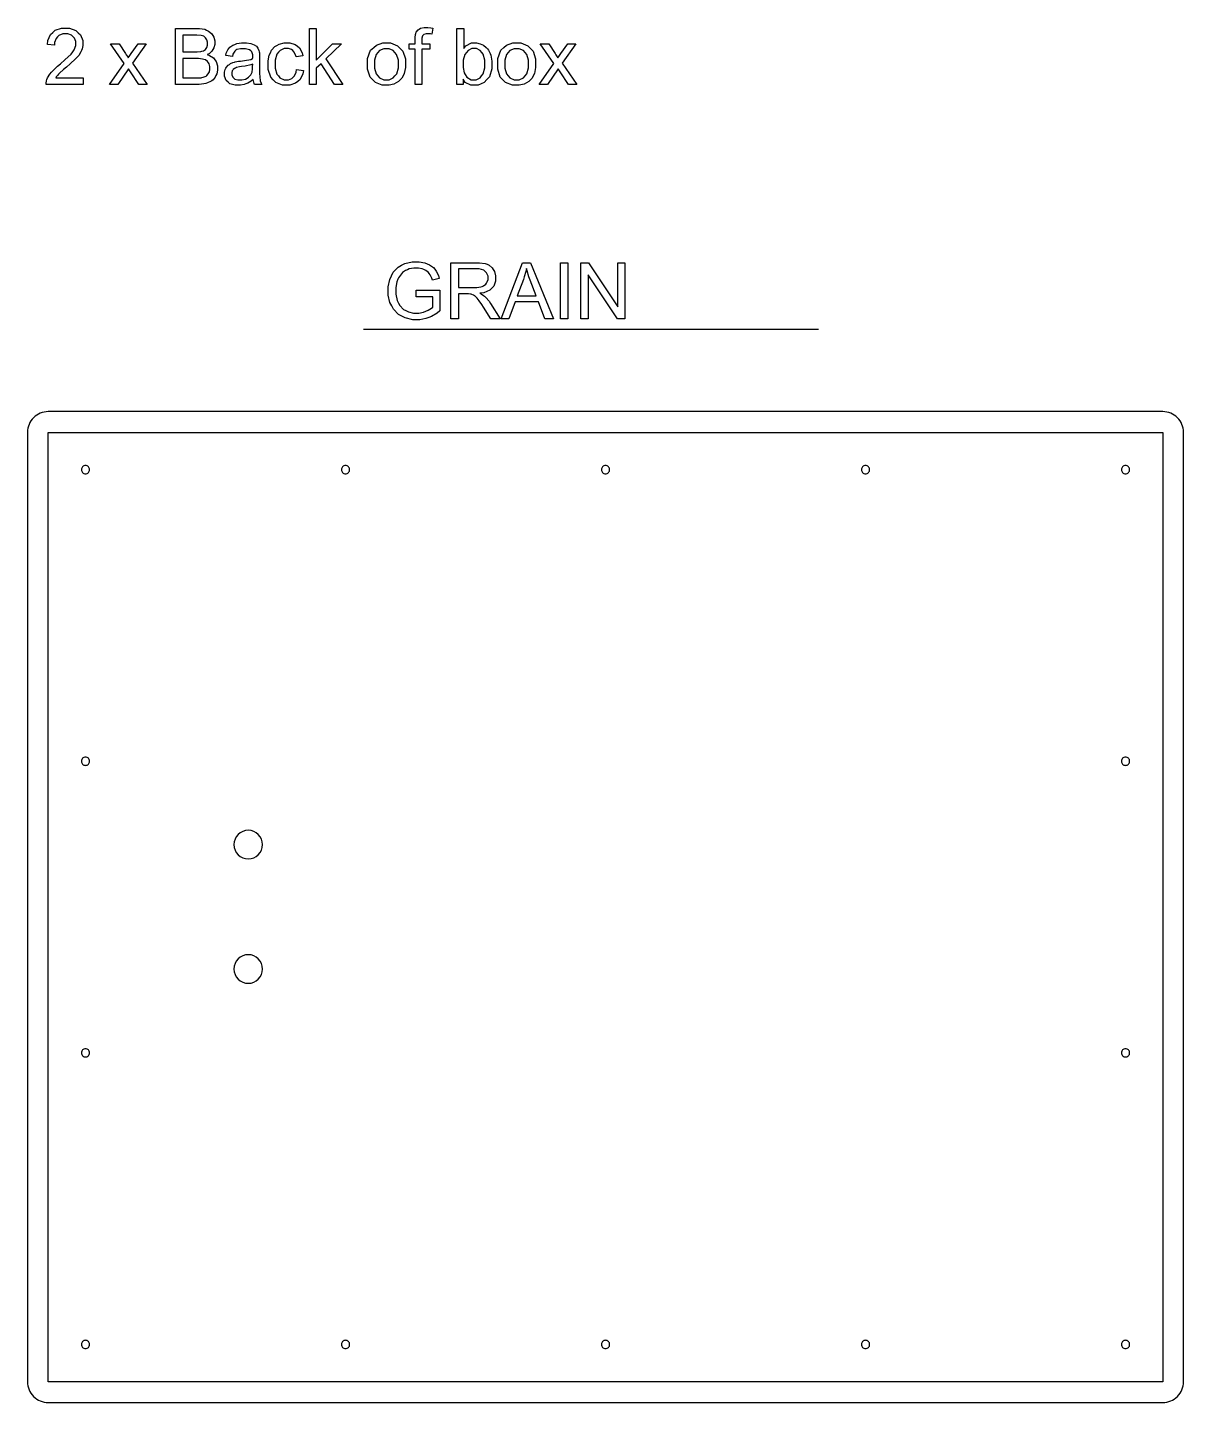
# Model space of a CAD drawing. Extents: x -3889 to -458, y -943 to -393.
# Drawn here: x -3070.5 to -2791.5, y -753.1 to -421.5 of the extents above; entities that cross this region are included whole.
import ezdxf

# ---------------------------------------------------------------- set-up
doc = ezdxf.new("R2010")
doc.units = 0
for name, color, linetype in [('ANNO', 7, 'CONTINUOUS'), ('HOLE-D2-THRU', 3, 'CONTINUOUS'), ('HOLE-D6_9-THRU', 3, 'CONTINUOUS'), ('NEST-BOUNDARY', 7, 'CONTINUOUS'), ('PROFILE', 5, 'CONTINUOUS')]:
    doc.layers.add(name, color=color, linetype=linetype)

msp = doc.modelspace()

# ---------------------------------------------------------------- linework, layer by layer
at = {"layer": 'ANNO'}
for points in [[(-3057.05, -433.59), (-3057.05, -435.18), (-3065.96, -435.18), (-3065.97, -434.88), (-3065.88, -434.31), (-3065.77, -434.03), (-3065.6, -433.58), (-3065.05, -432.68), (-3064.68, -432.24), (-3064.3, -431.8), (-3063.22, -430.78), (-3062.52, -430.2), (-3061.42, -429.29), (-3059.94, -427.86), (-3059.55, -427.33), (-3059.16, -426.81), (-3058.77, -425.81), (-3058.77, -425.34), (-3058.77, -424.85), (-3059.12, -424.02), (-3059.47, -423.68), (-3059.82, -423.34), (-3060.74, -423.01), (-3061.31, -423.01), (-3061.91, -423.01), (-3062.87, -423.36), (-3063.22, -423.72), (-3063.58, -424.08), (-3063.95, -425.07), (-3063.95, -425.71), (-3065.65, -425.53), (-3065.57, -424.58), (-3064.91, -423.13), (-3064.34, -422.63), (-3063.77, -422.13), (-3062.23, -421.63), (-3061.27, -421.63), (-3060.3, -421.63), (-3058.76, -422.17), (-3058.2, -422.71), (-3057.63, -423.25), (-3057.07, -424.58), (-3057.07, -425.38), (-3057.07, -425.78), (-3057.23, -426.58), (-3057.4, -426.97), (-3057.56, -427.36), (-3058.11, -428.19), (-3058.5, -428.62), (-3058.88, -429.05), (-3060.16, -430.24), (-3061.05, -430.99), (-3061.79, -431.62), (-3062.75, -432.47), (-3062.96, -432.69), (-3063.17, -432.92), (-3063.52, -433.36), (-3063.66, -433.59)], [(-3034.78, -435.18), (-3034.78, -421.68), (-3029.71, -421.68), (-3028.94, -421.68), (-3027.7, -421.89), (-3027.23, -422.09), (-3026.76, -422.3), (-3026.03, -422.93), (-3025.76, -423.35), (-3025.5, -423.78), (-3025.23, -424.67), (-3025.23, -425.14), (-3025.23, -425.57), (-3025.47, -426.38), (-3025.7, -426.77), (-3025.94, -427.15), (-3026.64, -427.77), (-3027.12, -428), (-3026.51, -428.18), (-3025.57, -428.79), (-3025.24, -429.23), (-3024.91, -429.66), (-3024.59, -430.68), (-3024.59, -431.27), (-3024.59, -431.74), (-3024.79, -432.63), (-3024.99, -433.03), (-3025.19, -433.44), (-3025.68, -434.07), (-3025.98, -434.29), (-3026.27, -434.51), (-3027.01, -434.84), (-3027.45, -434.96), (-3027.9, -435.07), (-3028.99, -435.18), (-3029.63, -435.18)], [(-3033, -427.35), (-3030.07, -427.35), (-3029.48, -427.35), (-3028.62, -427.28), (-3028.36, -427.2), (-3028.02, -427.1), (-3027.51, -426.76), (-3027.33, -426.52), (-3027.16, -426.29), (-3026.99, -425.7), (-3026.99, -425.35), (-3026.99, -425.01), (-3027.15, -424.42), (-3027.31, -424.16), (-3027.47, -423.91), (-3027.93, -423.56), (-3028.23, -423.46), (-3028.53, -423.37), (-3029.56, -423.28), (-3030.29, -423.28), (-3033, -423.28)], [(-3002.44, -435.18), (-3002.44, -421.68), (-3000.78, -421.68), (-3000.78, -429.36), (-2996.85, -425.4), (-2994.71, -425.4), (-2998.45, -429.03), (-2994.33, -435.18), (-2996.37, -435.18), (-2999.62, -430.18), (-3000.78, -431.3), (-3000.78, -435.18)], [(-2976.91, -435.18), (-2976.91, -426.68), (-2978.37, -426.68), (-2978.37, -425.4), (-2976.91, -425.4), (-2976.91, -424.36), (-2976.91, -423.87), (-2976.83, -423.14), (-2976.74, -422.9), (-2976.62, -422.57), (-2976.2, -422.05), (-2975.9, -421.85), (-2975.59, -421.65), (-2974.75, -421.45), (-2974.21, -421.45), (-2973.86, -421.45), (-2973.08, -421.54), (-2972.66, -421.62), (-2972.91, -423.06), (-2973.17, -423.01), (-2973.66, -422.97), (-2973.89, -422.97), (-2974.26, -422.97), (-2974.8, -423.13), (-2974.95, -423.29), (-2975.11, -423.45), (-2975.27, -424.05), (-2975.27, -424.49), (-2975.27, -425.4), (-2973.36, -425.4), (-2973.36, -426.68), (-2975.25, -426.68), (-2975.25, -435.18)], [(-2965.31, -435.18), (-2966.85, -435.18), (-2966.85, -421.68), (-2965.19, -421.68), (-2965.19, -426.5), (-2964.66, -425.84), (-2963.32, -425.18), (-2962.51, -425.18), (-2962.06, -425.18), (-2961.2, -425.36), (-2960.8, -425.54), (-2960.4, -425.73), (-2959.74, -426.24), (-2959.48, -426.57), (-2959.22, -426.89), (-2958.81, -427.69), (-2958.66, -428.15), (-2958.52, -428.62), (-2958.37, -429.61), (-2958.37, -430.14), (-2958.37, -431.4), (-2958.99, -433.34), (-2959.61, -434.03), (-2960.23, -434.71), (-2961.72, -435.4), (-2962.59, -435.4), (-2963.46, -435.4), (-2964.81, -434.68), (-2965.31, -433.95)], [(-3050.68, -435.18), (-3047.11, -430.11), (-3050.41, -425.4), (-3048.36, -425.4), (-3046.83, -427.69), (-3046.61, -428.02), (-3046.28, -428.56), (-3046.16, -428.77), (-3045.96, -428.48), (-3045.59, -427.95), (-3045.42, -427.72), (-3043.78, -425.4), (-3041.8, -425.4), (-3045.09, -430.09), (-3041.54, -435.18), (-3043.56, -435.18), (-3045.58, -432.15), (-3046.06, -431.41), (-3048.68, -435.18)], [(-3015.97, -433.98), (-3016.44, -434.37), (-3017.32, -434.92), (-3017.75, -435.08), (-3018.17, -435.24), (-3019.09, -435.4), (-3019.57, -435.4), (-3020.38, -435.4), (-3021.61, -435.01), (-3022.05, -434.61), (-3022.48, -434.22), (-3022.91, -433.21), (-3022.91, -432.6), (-3022.91, -432.24), (-3022.75, -431.59), (-3022.59, -431.29), (-3022.42, -430.99), (-3021.99, -430.52), (-3021.73, -430.34), (-3021.47, -430.16), (-3020.87, -429.88), (-3020.54, -429.79), (-3020.3, -429.73), (-3019.56, -429.6), (-3019.07, -429.54), (-3018.07, -429.42), (-3016.59, -429.14), (-3016.12, -428.97), (-3016.11, -428.8), (-3016.11, -428.59), (-3016.11, -428.54), (-3016.11, -428.04), (-3016.34, -427.32), (-3016.58, -427.12), (-3016.89, -426.84), (-3017.84, -426.56), (-3018.46, -426.56), (-3019.05, -426.56), (-3019.91, -426.76), (-3020.19, -426.96), (-3020.46, -427.17), (-3020.87, -427.89), (-3021.01, -428.41), (-3022.63, -428.19), (-3022.52, -427.67), (-3022.15, -426.83), (-3021.9, -426.51), (-3021.65, -426.19), (-3020.92, -425.7), (-3020.44, -425.52), (-3019.96, -425.35), (-3018.85, -425.18), (-3018.22, -425.18), (-3017.59, -425.18), (-3016.57, -425.33), (-3016.18, -425.47), (-3015.79, -425.62), (-3015.22, -425.99), (-3015.03, -426.22), (-3014.85, -426.44), (-3014.59, -427), (-3014.52, -427.34), (-3014.48, -427.56), (-3014.43, -428.32), (-3014.43, -428.87), (-3014.43, -431.08), (-3014.43, -432.24), (-3014.38, -433.7), (-3014.33, -434.01), (-3014.27, -434.31), (-3014.06, -434.9), (-3013.91, -435.18), (-3015.64, -435.18), (-3015.77, -434.93), (-3015.94, -434.33)], [(-3005.5, -431.59), (-3003.86, -431.81), (-3004, -432.65), (-3004.68, -433.97), (-3005.23, -434.45), (-3005.78, -434.92), (-3007.13, -435.4), (-3007.93, -435.4), (-3008.93, -435.4), (-3010.54, -434.74), (-3011.15, -434.09), (-3011.76, -433.43), (-3012.37, -431.55), (-3012.37, -430.33), (-3012.37, -429.53), (-3012.11, -428.15), (-3011.84, -427.56), (-3011.58, -426.96), (-3010.79, -426.07), (-3010.25, -425.77), (-3009.71, -425.48), (-3008.55, -425.18), (-3007.92, -425.18), (-3007.13, -425.18), (-3005.83, -425.58), (-3005.32, -425.99), (-3004.82, -426.39), (-3004.17, -427.54), (-3004.03, -428.28), (-3005.63, -428.53), (-3005.75, -428.03), (-3006.15, -427.29), (-3006.44, -427.04), (-3006.74, -426.79), (-3007.44, -426.54), (-3007.86, -426.54), (-3008.48, -426.54), (-3009.5, -426.99), (-3009.89, -427.44), (-3010.28, -427.89), (-3010.67, -429.31), (-3010.67, -430.28), (-3010.67, -431.27), (-3010.29, -432.7), (-3009.91, -433.14), (-3009.54, -433.59), (-3008.55, -434.04), (-3007.95, -434.04), (-3007.46, -434.04), (-3006.65, -433.74), (-3006.32, -433.44), (-3006, -433.14), (-3005.58, -432.21)], [(-2988.41, -430.29), (-2988.41, -428.93), (-2987.65, -426.92), (-2986.9, -426.27), (-2986.27, -425.72), (-2984.73, -425.18), (-2983.82, -425.18), (-2982.82, -425.18), (-2981.17, -425.84), (-2980.53, -426.5), (-2979.89, -427.16), (-2979.25, -428.99), (-2979.25, -430.15), (-2979.25, -431.1), (-2979.54, -432.58), (-2979.82, -433.12), (-2980.1, -433.66), (-2980.92, -434.5), (-2981.46, -434.8), (-2982.01, -435.1), (-2983.19, -435.4), (-2983.82, -435.4), (-2984.85, -435.4), (-2986.51, -434.74), (-2987.14, -434.08), (-2987.77, -433.42), (-2988.41, -431.53)], [(-2986.7, -430.29), (-2986.7, -431.23), (-2986.3, -432.64), (-2985.89, -433.1), (-2985.48, -433.57), (-2984.45, -434.04), (-2983.82, -434.04), (-2983.21, -434.04), (-2982.18, -433.57), (-2981.77, -433.1), (-2981.36, -432.63), (-2980.95, -431.2), (-2980.95, -430.24), (-2980.95, -429.33), (-2981.37, -427.96), (-2981.78, -427.49), (-2982.19, -427.02), (-2983.21, -426.56), (-2983.82, -426.56), (-2984.45, -426.56), (-2985.48, -427.02), (-2985.89, -427.49), (-2986.3, -427.95), (-2986.7, -429.35)], [(-2965.32, -430.22), (-2965.32, -431.09), (-2965.08, -432.37), (-2964.84, -432.76), (-2964.45, -433.4), (-2963.4, -434.04), (-2962.73, -434.04), (-2962.19, -434.04), (-2961.25, -433.56), (-2960.86, -433.09), (-2960.46, -432.62), (-2960.07, -431.21), (-2960.07, -430.28), (-2960.07, -429.32), (-2960.45, -427.91), (-2960.83, -427.45), (-2961.21, -427), (-2962.12, -426.54), (-2962.66, -426.54), (-2963.2, -426.54), (-2964.14, -427.02), (-2964.53, -427.49), (-2964.93, -427.96), (-2965.32, -429.32)], [(-2956.98, -430.29), (-2956.98, -428.93), (-2956.22, -426.92), (-2955.47, -426.27), (-2954.84, -425.72), (-2953.3, -425.18), (-2952.4, -425.18), (-2951.39, -425.18), (-2949.74, -425.84), (-2949.1, -426.5), (-2948.46, -427.16), (-2947.82, -428.99), (-2947.82, -430.15), (-2947.82, -431.1), (-2948.11, -432.58), (-2948.39, -433.12), (-2948.67, -433.66), (-2949.5, -434.5), (-2950.04, -434.8), (-2950.58, -435.1), (-2951.76, -435.4), (-2952.4, -435.4), (-2953.42, -435.4), (-2955.08, -434.74), (-2955.71, -434.08), (-2956.35, -433.42), (-2956.98, -431.53)], [(-2955.28, -430.29), (-2955.28, -431.23), (-2954.87, -432.64), (-2954.46, -433.1), (-2954.05, -433.57), (-2953.02, -434.04), (-2952.4, -434.04), (-2951.78, -434.04), (-2950.75, -433.57), (-2950.34, -433.1), (-2949.94, -432.63), (-2949.53, -431.2), (-2949.53, -430.24), (-2949.53, -429.33), (-2949.94, -427.96), (-2950.35, -427.49), (-2950.76, -427.02), (-2951.78, -426.56), (-2952.4, -426.56), (-2953.02, -426.56), (-2954.05, -427.02), (-2954.46, -427.49), (-2954.87, -427.95), (-2955.28, -429.35)], [(-2946.99, -435.18), (-2943.41, -430.11), (-2946.72, -425.4), (-2944.67, -425.4), (-2943.13, -427.69), (-2942.92, -428.02), (-2942.59, -428.56), (-2942.47, -428.77), (-2942.26, -428.48), (-2941.89, -427.95), (-2941.73, -427.72), (-2940.09, -425.4), (-2938.1, -425.4), (-2941.4, -430.09), (-2937.85, -435.18), (-2939.87, -435.18), (-2941.89, -432.15), (-2942.36, -431.41), (-2944.98, -435.18)], [(-3033, -433.59), (-3029.63, -433.59), (-3029.19, -433.59), (-3028.58, -433.56), (-3028.41, -433.53), (-3028.1, -433.47), (-3027.58, -433.29), (-3027.37, -433.16), (-3027.16, -433.03), (-3026.82, -432.65), (-3026.69, -432.41), (-3026.56, -432.16), (-3026.42, -431.59), (-3026.42, -431.27), (-3026.42, -430.89), (-3026.62, -430.23), (-3026.81, -429.96), (-3027.01, -429.68), (-3027.54, -429.28), (-3027.89, -429.17), (-3028.23, -429.06), (-3029.22, -428.95), (-3029.87, -428.95), (-3033, -428.95)], [(-3016.11, -430.27), (-3016.56, -430.45), (-3017.91, -430.77), (-3018.81, -430.9), (-3019.33, -430.97), (-3020.05, -431.14), (-3020.26, -431.23), (-3020.47, -431.32), (-3020.8, -431.59), (-3020.91, -431.77), (-3021.03, -431.94), (-3021.14, -432.34), (-3021.14, -432.56), (-3021.14, -432.89), (-3020.89, -433.44), (-3020.64, -433.66), (-3020.39, -433.88), (-3019.66, -434.1), (-3019.18, -434.1), (-3018.7, -434.1), (-3017.85, -433.89), (-3017.48, -433.68), (-3017.1, -433.47), (-3016.56, -432.9), (-3016.38, -432.54), (-3016.25, -432.26), (-3016.12, -431.43), (-3016.12, -430.88)], [(-2976.64, -486.41), (-2976.64, -484.82), (-2970.92, -484.82), (-2970.92, -489.83), (-2971.57, -490.35), (-2972.93, -491.14), (-2973.63, -491.41), (-2974.33, -491.67), (-2975.77, -491.94), (-2976.51, -491.94), (-2977.5, -491.94), (-2979.31, -491.51), (-2980.12, -491.08), (-2980.93, -490.66), (-2982.16, -489.43), (-2982.57, -488.62), (-2982.99, -487.82), (-2983.4, -486.02), (-2983.4, -485.02), (-2983.4, -484.04), (-2982.99, -482.2), (-2982.58, -481.34), (-2982.17, -480.49), (-2980.98, -479.22), (-2980.21, -478.81), (-2979.43, -478.39), (-2977.65, -477.98), (-2976.64, -477.98), (-2975.91, -477.98), (-2974.59, -478.21), (-2974, -478.45), (-2973.4, -478.69), (-2972.48, -479.35), (-2972.14, -479.77), (-2971.8, -480.2), (-2971.29, -481.3), (-2971.12, -481.98), (-2972.74, -482.42), (-2972.89, -481.91), (-2973.26, -481.1), (-2973.49, -480.8), (-2973.72, -480.51), (-2974.36, -480.03), (-2974.78, -479.86), (-2975.2, -479.68), (-2976.13, -479.5), (-2976.64, -479.5), (-2977.25, -479.5), (-2978.31, -479.69), (-2978.76, -479.88), (-2979.2, -480.06), (-2979.93, -480.55), (-2980.2, -480.86), (-2980.47, -481.16), (-2980.9, -481.83), (-2981.05, -482.19), (-2981.31, -482.82), (-2981.57, -484.18), (-2981.57, -484.91), (-2981.57, -485.81), (-2981.26, -487.33), (-2980.95, -487.93), (-2980.63, -488.54), (-2979.73, -489.45), (-2979.14, -489.74), (-2978.54, -490.03), (-2977.28, -490.33), (-2976.61, -490.33), (-2976.03, -490.33), (-2974.9, -490.11), (-2974.35, -489.88), (-2973.79, -489.66), (-2972.96, -489.18), (-2972.67, -488.93), (-2972.67, -486.41)], [(-2968.26, -491.71), (-2968.26, -478.21), (-2962.28, -478.21), (-2961.38, -478.21), (-2960.01, -478.39), (-2959.54, -478.57), (-2959.07, -478.75), (-2958.32, -479.39), (-2958.04, -479.85), (-2957.76, -480.32), (-2957.48, -481.33), (-2957.48, -481.89), (-2957.48, -482.61), (-2957.95, -483.82), (-2958.41, -484.31), (-2958.88, -484.8), (-2960.31, -485.43), (-2961.28, -485.56), (-2960.93, -485.73), (-2960.39, -486.07), (-2960.2, -486.24), (-2959.81, -486.59), (-2959.07, -487.49), (-2958.73, -488.03), (-2956.39, -491.71), (-2958.62, -491.71), (-2960.41, -488.9), (-2960.8, -488.29), (-2961.44, -487.36), (-2961.69, -487.04), (-2961.95, -486.72), (-2962.4, -486.26), (-2962.6, -486.14), (-2962.8, -486.01), (-2963.21, -485.83), (-2963.41, -485.78), (-2963.56, -485.74), (-2964.06, -485.71), (-2964.41, -485.71), (-2966.47, -485.71), (-2966.47, -491.71)], [(-2966.47, -484.16), (-2962.64, -484.16), (-2962.03, -484.16), (-2961.07, -484.03), (-2960.73, -483.91), (-2960.38, -483.78), (-2959.86, -483.37), (-2959.68, -483.1), (-2959.5, -482.82), (-2959.32, -482.21), (-2959.32, -481.88), (-2959.32, -481.41), (-2959.67, -480.62), (-2960.01, -480.31), (-2960.36, -480), (-2961.46, -479.69), (-2962.21, -479.69), (-2966.47, -479.69)], [(-2956.16, -491.71), (-2950.97, -478.21), (-2949.05, -478.21), (-2943.54, -491.71), (-2945.58, -491.71), (-2947.14, -487.62), (-2952.79, -487.62), (-2954.27, -491.71)], [(-2952.28, -486.16), (-2947.7, -486.16), (-2949.11, -482.43), (-2949.43, -481.58), (-2949.9, -480.18), (-2950.06, -479.62), (-2950.2, -480.27), (-2950.56, -481.57), (-2950.79, -482.21)], [(-2941.81, -491.71), (-2941.81, -478.21), (-2940.03, -478.21), (-2940.03, -491.71)], [(-2936.9, -491.71), (-2936.9, -478.21), (-2935.06, -478.21), (-2927.99, -488.8), (-2927.99, -478.21), (-2926.27, -478.21), (-2926.27, -491.71), (-2928.1, -491.71), (-2935.18, -481.11), (-2935.18, -491.71)]]:
    msp.add_lwpolyline(points, close=True, dxfattribs=at)
msp.add_lwpolyline([(-2989.4, -494.18), (-2879.56, -494.18)], dxfattribs=at)
at = {"layer": 'HOLE-D2-THRU'}
for points in [[(-3056.46, -527.1, 0.414214), (-3057.46, -528.1, 0.414214), (-3056.46, -529.1, 0.414214), (-3055.46, -528.1, 0.414214)], [(-2993.71, -527.1, 0.414214), (-2994.71, -528.1, 0.414214), (-2993.71, -529.1, 0.414214), (-2992.71, -528.1, 0.414214)], [(-2930.96, -527.1, 0.414214), (-2931.96, -528.1, 0.414214), (-2930.96, -529.1, 0.414214), (-2929.96, -528.1, 0.414214)], [(-2868.21, -527.1, 0.414214), (-2869.21, -528.1, 0.414214), (-2868.21, -529.1, 0.414214), (-2867.21, -528.1, 0.414214)], [(-2805.46, -527.1, 0.414214), (-2806.46, -528.1, 0.414214), (-2805.46, -529.1, 0.414214), (-2804.46, -528.1, 0.414214)], [(-3056.46, -597.43, 0.414214), (-3057.46, -598.43, 0.414214), (-3056.46, -599.43, 0.414214), (-3055.46, -598.43, 0.414214)], [(-2805.46, -597.43, 0.414214), (-2806.46, -598.43, 0.414214), (-2805.46, -599.43, 0.414214), (-2804.46, -598.43, 0.414214)], [(-3056.46, -667.76, 0.414214), (-3057.46, -668.76, 0.414214), (-3056.46, -669.76, 0.414214), (-3055.46, -668.76, 0.414214)], [(-2805.46, -667.76, 0.414214), (-2806.46, -668.76, 0.414214), (-2805.46, -669.76, 0.414214), (-2804.46, -668.76, 0.414214)], [(-3056.46, -738.1, 0.414214), (-3057.46, -739.1, 0.414214), (-3056.46, -740.1, 0.414214), (-3055.46, -739.1, 0.414214)], [(-2993.71, -738.1, 0.414214), (-2994.71, -739.1, 0.414214), (-2993.71, -740.1, 0.414214), (-2992.71, -739.1, 0.414214)], [(-2930.96, -738.1, 0.414214), (-2931.96, -739.1, 0.414214), (-2930.96, -740.1, 0.414214), (-2929.96, -739.1, 0.414214)], [(-2868.21, -738.1, 0.414214), (-2869.21, -739.1, 0.414214), (-2868.21, -740.1, 0.414214), (-2867.21, -739.1, 0.414214)], [(-2805.46, -738.1, 0.414214), (-2806.46, -739.1, 0.414214), (-2805.46, -740.1, 0.414214), (-2804.46, -739.1, 0.414214)]]:
    msp.add_lwpolyline(points, format="xyb", close=True, dxfattribs=at)
at = {"layer": 'HOLE-D6_9-THRU'}
for points in [[(-3017.19, -615.09, 0.414214), (-3020.64, -618.54, 0.414214), (-3017.19, -621.99, 0.414214), (-3013.74, -618.54, 0.414214)], [(-3017.19, -645.09, 0.414214), (-3020.64, -648.54, 0.414214), (-3017.19, -651.99, 0.414214), (-3013.74, -648.54, 0.414214)]]:
    msp.add_lwpolyline(points, format="xyb", close=True, dxfattribs=at)
at = {"layer": 'NEST-BOUNDARY'}
msp.add_lwpolyline([(-2791.46, -519.1, 0.414214), (-2796.46, -514.1), (-3065.46, -514.1, 0.414214), (-3070.46, -519.1), (-3070.46, -748.1, 0.414214), (-3065.46, -753.1), (-2796.46, -753.1, 0.414214), (-2791.46, -748.1)], format="xyb", close=True, dxfattribs=at)
at = {"layer": 'PROFILE'}
msp.add_lwpolyline([(-3065.46, -748.1), (-3065.46, -519.1), (-2796.46, -519.1), (-2796.46, -748.1)], close=True, dxfattribs=at)

doc.saveas('drawing.dxf')
